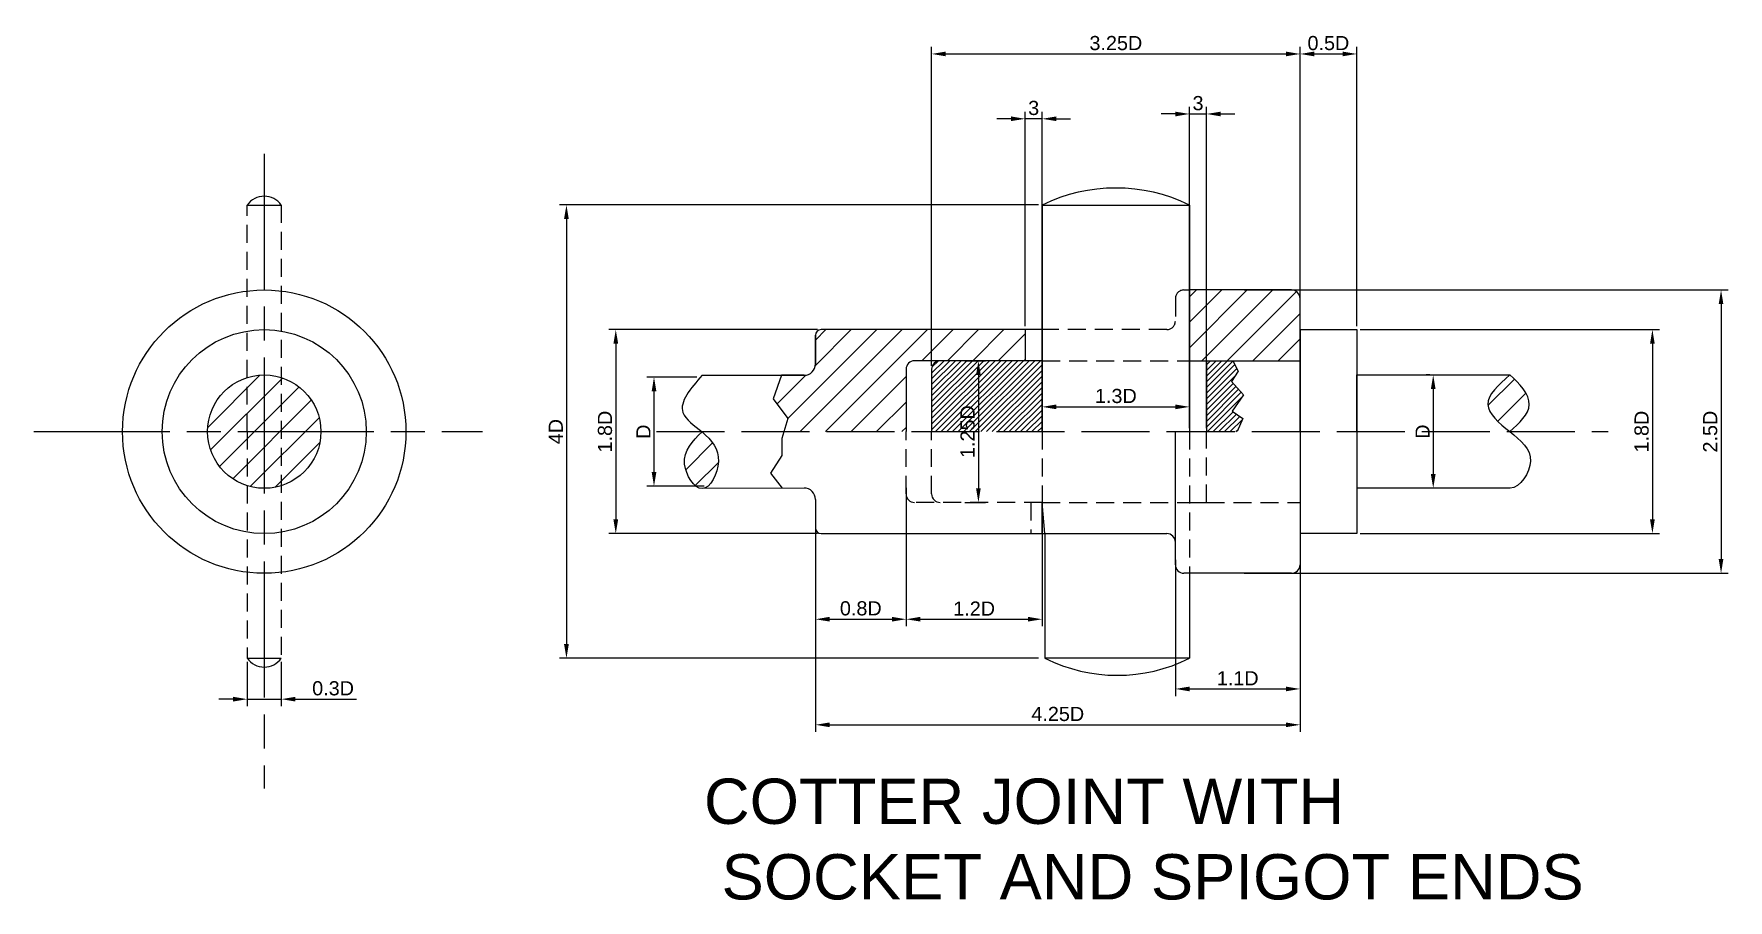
# Model space of a CAD drawing. Header units: millimetres. Extents: x 986 to 1285, y 1999 to 2152.
import ezdxf

# ---------------------------------------------------------------- set-up
doc = ezdxf.new("R2010")
doc.units = ezdxf.units.MM
for name, pattern in [('ACAD_ISO02W100', [15, 12, -3]), ('ACAD_ISO08W100', [36, 24, -3, 6, -3]), ('HIDDEN2', [4.7625, 3.175, -1.5875])]:
    doc.linetypes.add(name, pattern=pattern)
doc.styles.get("Standard").update_dxf_attribs({"font": 'arial.ttf'})
doc.dimstyles.new('ISO-25', dxfattribs={"dimtxt": 2.5, "dimasz": 2.5, "dimexe": 1.25, "dimexo": 0.625, "dimtad": 1, "dimtxsty": 'Standard', "dimcen": 2.5, "dimadec": 0, "dimazin": 0, "dimtfac": 1, "dimtmove": 0, "dimatfit": 3, "dimfxl": 1, "dimarcsym": 0})

# ---------------------------------------------------------------- blocks, each defined once
blk = doc.blocks.new('*D2')
at = {"color": 0, "linetype": 'ACAD_ISO08W100', "lineweight": -2, "transparency": 16777216}
for p, q in [((1023.66, 2041.47), (1023.66, 2033.63)), ((1029.66, 2041.47), (1029.66, 2033.63)), ((1021.16, 2034.88), (1018.66, 2034.88)), ((1023.66, 2034.88), (1029.66, 2034.88)), ((1032.16, 2034.88), (1042.95, 2034.88))]:
    blk.add_line(p, q, dxfattribs=at)
at = {"color": 0, "linetype": 'ACAD_ISO08W100', "transparency": 16777216}
for points in [[(1021.16, 2035.3), (1021.16, 2034.47), (1023.66, 2034.88)], [(1032.16, 2035.3), (1032.16, 2034.47), (1029.66, 2034.88)]]:
    blk.add_solid(points, dxfattribs=at)
at = {"layer": 'Defpoints', "color": 0, "linetype": 'ACAD_ISO08W100', "transparency": 16777216}
for p in [(1023.66, 2042.1), (1029.66, 2042.1), (1029.66, 2034.88)]:
    blk.add_point(p, dxfattribs=at)
at = {"color": 0, "linetype": 'ACAD_ISO08W100', "transparency": 16777216, "insert": (1038.8, 2036.79), "char_height": 2.5, "attachment_point": 5}
blk.add_mtext('0.3D', dxfattribs=at)
blk = doc.blocks.new('*D3')
at = {"color": 0, "lineweight": -2, "transparency": 16777216}
for p, q in [((1163.28, 2122.1), (1078.72, 2122.1)), ((1079.97, 2119.6), (1079.97, 2044.6)), ((1163.28, 2042.1), (1078.72, 2042.1))]:
    blk.add_line(p, q, dxfattribs=at)
at = {"color": 0, "transparency": 16777216}
for points in [[(1079.55, 2119.6), (1080.39, 2119.6), (1079.97, 2122.1)], [(1079.55, 2044.6), (1080.39, 2044.6), (1079.97, 2042.1)]]:
    blk.add_solid(points, dxfattribs=at)
at = {"layer": 'Defpoints', "color": 0, "transparency": 16777216}
for p in [(1163.91, 2122.1), (1079.97, 2042.1), (1163.91, 2042.1)]:
    blk.add_point(p, dxfattribs=at)
at = {"color": 0, "transparency": 16777216, "insert": (1078.09, 2082.1), "char_height": 2.5, "attachment_point": 5, "rotation": 90}
blk.add_mtext('4D', dxfattribs=at)
blk = doc.blocks.new('*D4')
at = {"color": 0, "lineweight": -2, "transparency": 16777216}
for p, q in [((1124.28, 2100.1), (1087.43, 2100.1)), ((1088.68, 2097.6), (1088.68, 2066.6)), ((1124.28, 2064.1), (1087.43, 2064.1))]:
    blk.add_line(p, q, dxfattribs=at)
at = {"color": 0, "transparency": 16777216}
for points in [[(1088.26, 2097.6), (1089.1, 2097.6), (1088.68, 2100.1)], [(1088.26, 2066.6), (1089.1, 2066.6), (1088.68, 2064.1)]]:
    blk.add_solid(points, dxfattribs=at)
at = {"layer": 'Defpoints', "color": 0, "transparency": 16777216}
for p in [(1124.91, 2100.1), (1088.68, 2064.1), (1124.91, 2064.1)]:
    blk.add_point(p, dxfattribs=at)
at = {"color": 0, "transparency": 16777216, "insert": (1086.78, 2082.1), "char_height": 2.5, "attachment_point": 5, "rotation": 90}
blk.add_mtext('1.8D', dxfattribs=at)
blk = doc.blocks.new('*D5')
at = {"color": 0, "lineweight": -2, "transparency": 16777216}
for p, q in [((1103, 2091.72), (1094.17, 2091.72)), ((1095.42, 2089.22), (1095.42, 2074.97)), ((1104.29, 2072.47), (1094.17, 2072.47))]:
    blk.add_line(p, q, dxfattribs=at)
at = {"color": 0, "transparency": 16777216}
for points in [[(1095.01, 2089.22), (1095.84, 2089.22), (1095.42, 2091.72)], [(1095.01, 2074.97), (1095.84, 2074.97), (1095.42, 2072.47)]]:
    blk.add_solid(points, dxfattribs=at)
at = {"layer": 'Defpoints', "color": 0, "transparency": 16777216}
for p in [(1103.63, 2091.72), (1095.42, 2072.47), (1104.92, 2072.47)]:
    blk.add_point(p, dxfattribs=at)
at = {"color": 0, "transparency": 16777216, "insert": (1093.55, 2082.09), "char_height": 2.5, "attachment_point": 5, "rotation": 90}
blk.add_mtext('D', dxfattribs=at)
blk = doc.blocks.new('*D6')
at = {"color": 0, "lineweight": -2, "transparency": 16777216}
for p, q in [((1150.28, 2094.6), (1153.91, 2094.6)), ((1152.66, 2092.1), (1152.66, 2072.1)), ((1150.28, 2069.6), (1153.91, 2069.6))]:
    blk.add_line(p, q, dxfattribs=at)
at = {"color": 0, "transparency": 16777216}
for points in [[(1152.24, 2092.1), (1153.07, 2092.1), (1152.66, 2094.6)], [(1152.24, 2072.1), (1153.07, 2072.1), (1152.66, 2069.6)]]:
    blk.add_solid(points, dxfattribs=at)
at = {"layer": 'Defpoints', "color": 0, "transparency": 16777216}
for p in [(1149.66, 2094.6), (1149.66, 2069.6), (1152.66, 2069.6)]:
    blk.add_point(p, dxfattribs=at)
at = {"color": 0, "transparency": 16777216, "insert": (1150.76, 2082.1), "char_height": 2.5, "attachment_point": 5, "rotation": 90}
blk.add_mtext('1.25D', dxfattribs=at)
blk = doc.blocks.new('*D7')
at = {"color": 0, "lineweight": -2, "transparency": 16777216}
for p, q in [((1139.91, 2072.2), (1139.91, 2047.74)), ((1163.91, 2072.2), (1163.91, 2047.74)), ((1142.41, 2048.99), (1161.41, 2048.99))]:
    blk.add_line(p, q, dxfattribs=at)
at = {"color": 0, "transparency": 16777216}
for points in [[(1142.41, 2049.41), (1142.41, 2048.58), (1139.91, 2048.99)], [(1161.41, 2049.41), (1161.41, 2048.58), (1163.91, 2048.99)]]:
    blk.add_solid(points, dxfattribs=at)
at = {"layer": 'Defpoints', "color": 0, "transparency": 16777216}
for p in [(1139.91, 2072.82), (1163.91, 2072.82), (1163.91, 2048.99)]:
    blk.add_point(p, dxfattribs=at)
at = {"color": 0, "transparency": 16777216, "insert": (1151.91, 2050.87), "char_height": 2.5, "attachment_point": 5}
blk.add_mtext('1.2D', dxfattribs=at)
blk = doc.blocks.new('*D8')
at = {"color": 0, "lineweight": -2, "transparency": 16777216}
for p, q in [((1123.91, 2066.99), (1123.91, 2047.74)), ((1139.91, 2066.99), (1139.91, 2047.74)), ((1126.41, 2048.99), (1137.41, 2048.99))]:
    blk.add_line(p, q, dxfattribs=at)
at = {"color": 0, "transparency": 16777216}
for points in [[(1126.41, 2049.41), (1126.41, 2048.58), (1123.91, 2048.99)], [(1137.41, 2049.41), (1137.41, 2048.58), (1139.91, 2048.99)]]:
    blk.add_solid(points, dxfattribs=at)
at = {"layer": 'Defpoints', "color": 0, "transparency": 16777216}
for p in [(1123.91, 2067.62), (1139.91, 2067.62), (1139.91, 2048.99)]:
    blk.add_point(p, dxfattribs=at)
at = {"color": 0, "transparency": 16777216, "insert": (1131.91, 2050.9), "char_height": 2.5, "attachment_point": 5}
blk.add_mtext('0.8D', dxfattribs=at)
blk = doc.blocks.new('*D9')
at = {"color": 0, "lineweight": -2, "transparency": 16777216}
for p, q in [((1123.91, 2066.99), (1123.91, 2029.11)), ((1209.41, 2066.99), (1209.41, 2029.11)), ((1126.41, 2030.36), (1206.91, 2030.36))]:
    blk.add_line(p, q, dxfattribs=at)
at = {"color": 0, "transparency": 16777216}
for points in [[(1126.41, 2030.77), (1126.41, 2029.94), (1123.91, 2030.36)], [(1206.91, 2030.77), (1206.91, 2029.94), (1209.41, 2030.36)]]:
    blk.add_solid(points, dxfattribs=at)
at = {"layer": 'Defpoints', "color": 0, "transparency": 16777216}
for p in [(1123.91, 2067.62), (1209.41, 2067.62), (1209.41, 2030.36)]:
    blk.add_point(p, dxfattribs=at)
at = {"color": 0, "transparency": 16777216, "insert": (1166.66, 2032.26), "char_height": 2.5, "attachment_point": 5}
blk.add_mtext('4.25D', dxfattribs=at)
blk = doc.blocks.new('*D10')
at = {"color": 0, "lineweight": -2, "transparency": 16777216}
for p, q in [((1187.41, 2059.47), (1187.41, 2035.44)), ((1209.41, 2059.47), (1209.41, 2035.44)), ((1189.91, 2036.69), (1206.91, 2036.69))]:
    blk.add_line(p, q, dxfattribs=at)
at = {"color": 0, "transparency": 16777216}
for points in [[(1189.91, 2037.1), (1189.91, 2036.27), (1187.41, 2036.69)], [(1206.91, 2037.1), (1206.91, 2036.27), (1209.41, 2036.69)]]:
    blk.add_solid(points, dxfattribs=at)
at = {"layer": 'Defpoints', "color": 0, "transparency": 16777216}
for p in [(1187.41, 2060.1), (1209.41, 2060.1), (1209.41, 2036.69)]:
    blk.add_point(p, dxfattribs=at)
at = {"color": 0, "transparency": 16777216, "insert": (1198.41, 2038.57), "char_height": 2.5, "attachment_point": 5}
blk.add_mtext('1.1D', dxfattribs=at)
blk = doc.blocks.new('*D11')
at = {"color": 0, "lineweight": -2, "transparency": 16777216}
for p, q in [((1232.28, 2092.1), (1231.66, 2092.1)), ((1232.91, 2089.6), (1232.91, 2074.6)), ((1232.28, 2072.1), (1231.66, 2072.1))]:
    blk.add_line(p, q, dxfattribs=at)
at = {"color": 0, "transparency": 16777216}
for points in [[(1232.49, 2089.6), (1233.32, 2089.6), (1232.91, 2092.1)], [(1232.49, 2074.6), (1233.32, 2074.6), (1232.91, 2072.1)]]:
    blk.add_solid(points, dxfattribs=at)
at = {"layer": 'Defpoints', "color": 0, "transparency": 16777216}
for p in [(1232.91, 2092.1), (1232.91, 2072.1), (1232.91, 2072.1)]:
    blk.add_point(p, dxfattribs=at)
at = {"color": 0, "transparency": 16777216, "insert": (1231.03, 2082.1), "char_height": 2.5, "attachment_point": 5, "rotation": 90}
blk.add_mtext('D', dxfattribs=at)
blk = doc.blocks.new('*D12')
at = {"color": 0, "lineweight": -2, "transparency": 16777216}
for p, q in [((1163.91, 2087.72), (1163.91, 2085.22)), ((1189.91, 2087.72), (1189.91, 2085.22)), ((1166.41, 2086.47), (1187.41, 2086.47))]:
    blk.add_line(p, q, dxfattribs=at)
at = {"color": 0, "transparency": 16777216}
for points in [[(1166.41, 2086.89), (1166.41, 2086.06), (1163.91, 2086.47)], [(1187.41, 2086.89), (1187.41, 2086.06), (1189.91, 2086.47)]]:
    blk.add_solid(points, dxfattribs=at)
at = {"layer": 'Defpoints', "color": 0, "transparency": 16777216}
for p in [(1163.91, 2088.35), (1189.91, 2088.35), (1189.91, 2086.47)]:
    blk.add_point(p, dxfattribs=at)
at = {"color": 0, "transparency": 16777216, "insert": (1176.91, 2088.38), "char_height": 2.5, "attachment_point": 5}
blk.add_mtext('1.3D', dxfattribs=at)
blk = doc.blocks.new('*D14')
at = {"color": 0, "lineweight": -2, "transparency": 16777216}
for p, q in [((1220.03, 2100.1), (1272.83, 2100.1)), ((1271.58, 2097.6), (1271.58, 2066.6)), ((1220.03, 2064.1), (1272.83, 2064.1))]:
    blk.add_line(p, q, dxfattribs=at)
at = {"color": 0, "transparency": 16777216}
for points in [[(1271.16, 2097.6), (1271.99, 2097.6), (1271.58, 2100.1)], [(1271.16, 2066.6), (1271.99, 2066.6), (1271.58, 2064.1)]]:
    blk.add_solid(points, dxfattribs=at)
at = {"layer": 'Defpoints', "color": 0, "transparency": 16777216}
for p in [(1219.41, 2100.1), (1219.41, 2064.1), (1271.58, 2064.1)]:
    blk.add_point(p, dxfattribs=at)
at = {"color": 0, "transparency": 16777216, "insert": (1269.68, 2082.1), "char_height": 2.5, "attachment_point": 5, "rotation": 90}
blk.add_mtext('1.8D', dxfattribs=at)
blk = doc.blocks.new('*D15')
at = {"color": 0, "lineweight": -2, "transparency": 16777216}
for p, q in [((1199.53, 2107.1), (1284.94, 2107.1)), ((1283.69, 2104.6), (1283.69, 2059.6)), ((1199.53, 2057.1), (1284.94, 2057.1))]:
    blk.add_line(p, q, dxfattribs=at)
at = {"color": 0, "transparency": 16777216}
for points in [[(1283.27, 2104.6), (1284.1, 2104.6), (1283.69, 2107.1)], [(1283.27, 2059.6), (1284.1, 2059.6), (1283.69, 2057.1)]]:
    blk.add_solid(points, dxfattribs=at)
at = {"layer": 'Defpoints', "color": 0, "transparency": 16777216}
for p in [(1198.91, 2107.1), (1198.91, 2057.1), (1283.69, 2057.1)]:
    blk.add_point(p, dxfattribs=at)
at = {"color": 0, "transparency": 16777216, "insert": (1281.78, 2082.1), "char_height": 2.5, "attachment_point": 5, "rotation": 90}
blk.add_mtext('2.5D', dxfattribs=at)
blk = doc.blocks.new('*D16')
at = {"color": 0, "lineweight": -2, "transparency": 16777216}
for p, q in [((1187.41, 2138.16), (1184.91, 2138.16)), ((1189.91, 2082.72), (1189.91, 2139.41)), ((1189.91, 2138.16), (1192.91, 2138.16)), ((1192.91, 2082.72), (1192.91, 2139.41)), ((1195.41, 2138.16), (1197.91, 2138.16))]:
    blk.add_line(p, q, dxfattribs=at)
at = {"color": 0, "transparency": 16777216}
for points in [[(1187.41, 2138.57), (1187.41, 2137.74), (1189.91, 2138.16)], [(1195.41, 2138.57), (1195.41, 2137.74), (1192.91, 2138.16)]]:
    blk.add_solid(points, dxfattribs=at)
at = {"layer": 'Defpoints', "color": 0, "transparency": 16777216}
for p in [(1192.91, 2138.16), (1189.91, 2082.1), (1192.91, 2082.1)]:
    blk.add_point(p, dxfattribs=at)
at = {"color": 0, "transparency": 16777216, "insert": (1191.41, 2140.06), "char_height": 2.5, "attachment_point": 5}
blk.add_mtext('3', dxfattribs=at)
blk = doc.blocks.new('*D17')
at = {"color": 0, "lineweight": -2, "transparency": 16777216}
for p, q in [((1160.91, 2100.72), (1160.91, 2138.56)), ((1163.91, 2100.72), (1163.91, 2138.56)), ((1158.41, 2137.31), (1155.91, 2137.31)), ((1163.91, 2137.31), (1160.91, 2137.31)), ((1166.41, 2137.31), (1168.91, 2137.31))]:
    blk.add_line(p, q, dxfattribs=at)
at = {"color": 0, "transparency": 16777216}
for points in [[(1158.41, 2137.73), (1158.41, 2136.9), (1160.91, 2137.31)], [(1166.41, 2137.73), (1166.41, 2136.9), (1163.91, 2137.31)]]:
    blk.add_solid(points, dxfattribs=at)
at = {"layer": 'Defpoints', "color": 0, "transparency": 16777216}
for p in [(1160.91, 2137.31), (1160.91, 2100.1), (1163.91, 2100.1)]:
    blk.add_point(p, dxfattribs=at)
at = {"color": 0, "transparency": 16777216, "insert": (1162.41, 2139.21), "char_height": 2.5, "attachment_point": 5}
blk.add_mtext('3', dxfattribs=at)
blk = doc.blocks.new('*D18')
at = {"color": 0, "lineweight": -2, "transparency": 16777216}
for p, q in [((1144.41, 2093.72), (1144.41, 2150)), ((1209.41, 2095.22), (1209.41, 2150)), ((1146.91, 2148.75), (1206.91, 2148.75))]:
    blk.add_line(p, q, dxfattribs=at)
at = {"color": 0, "transparency": 16777216}
for points in [[(1146.91, 2149.17), (1146.91, 2148.34), (1144.41, 2148.75)], [(1206.91, 2149.17), (1206.91, 2148.34), (1209.41, 2148.75)]]:
    blk.add_solid(points, dxfattribs=at)
at = {"layer": 'Defpoints', "color": 0, "transparency": 16777216}
for p in [(1209.41, 2148.75), (1144.41, 2093.1), (1209.41, 2094.6)]:
    blk.add_point(p, dxfattribs=at)
at = {"color": 0, "transparency": 16777216, "insert": (1176.91, 2150.66), "char_height": 2.5, "attachment_point": 5}
blk.add_mtext('3.25D', dxfattribs=at)
blk = doc.blocks.new('*D19')
at = {"color": 0, "lineweight": -2, "transparency": 16777216}
for p, q in [((1209.41, 2100.72), (1209.41, 2150)), ((1219.41, 2100.72), (1219.41, 2150)), ((1211.91, 2148.75), (1216.91, 2148.75))]:
    blk.add_line(p, q, dxfattribs=at)
at = {"color": 0, "transparency": 16777216}
for points in [[(1211.91, 2149.17), (1211.91, 2148.34), (1209.41, 2148.75)], [(1216.91, 2149.17), (1216.91, 2148.34), (1219.41, 2148.75)]]:
    blk.add_solid(points, dxfattribs=at)
at = {"layer": 'Defpoints', "color": 0, "transparency": 16777216}
for p in [(1219.41, 2148.75), (1209.41, 2100.1), (1219.41, 2100.1)]:
    blk.add_point(p, dxfattribs=at)
at = {"color": 0, "transparency": 16777216, "insert": (1214.41, 2150.66), "char_height": 2.5, "attachment_point": 5}
blk.add_mtext('0.5D', dxfattribs=at)

msp = doc.modelspace()

# ---------------------------------------------------------------- hatches: boundary and pattern name
h = msp.add_hatch()
h.set_pattern_fill('ANSI31', color=256)
edge = h.paths.add_edge_path()
edge.add_spline(control_points=[(1103.949, 2072.043), (1105.389, 2072.109), (1108.118, 2077.596), (1105.586, 2080.621), (1103.908, 2082.041)], knot_values=[12.2055471, 12.2055471, 12.2055471, 12.2055471, 17.7341575, 23.7051782, 23.7051782, 23.7051782, 23.7051782], degree=3, periodic=0)
edge.add_spline(control_points=[(1103.908, 2082.041), (1102.256, 2080.511), (1099.207, 2077.304), (1102.536, 2072.001), (1103.935, 2072.042), (1103.949, 2072.043)], knot_values=[23.7051782, 23.7051782, 23.7051782, 23.7051782, 30.1614, 35.4738138, 35.5256525, 35.5256525, 35.5256525, 35.5256525], degree=3, periodic=0)
edge = h.paths.add_edge_path()
edge.add_spline(control_points=[(1246.408, 2082.096), (1248.099, 2083.626), (1251.591, 2086.785), (1248.127, 2090.705), (1246.408, 2092.096)], knot_values=[0, 0, 0, 0, 5.8806812, 12.1427533, 12.1427533, 12.1427533, 12.1427533], degree=3, periodic=0)
edge.add_spline(control_points=[(1246.408, 2092.096), (1244.43, 2090.358), (1240.572, 2086.968), (1244.551, 2083.615), (1246.408, 2082.096)], knot_values=[0, 0, 0, 0, 6.4886433, 12.6526427, 12.6526427, 12.6526427, 12.6526427], degree=3, periodic=0)
h.paths.add_polyline_path([(1141.408, 2094.596), (1160.908, 2094.596), (1160.908, 2100.096), (1144.408, 2100.096), (1124.908, 2100.096, 0.4142136), (1123.908, 2099.096), (1123.908, 2094.041, -0.4142136), (1121.908, 2092.041), (1117.908, 2092.041), (1116.459, 2087.899), (1119.063, 2084.43), (1118.345, 2082.096), (1139.908, 2082.096), (1139.908, 2093.096, -0.4142136)])
h.paths.add_polyline_path([(1209.408, 2105.596, 0.4142136), (1207.908, 2107.096), (1189.908, 2107.096), (1189.908, 2094.596), (1192.908, 2094.596), (1209.408, 2094.596), (1209.408, 2100.096)])
h = msp.add_hatch()
h.set_pattern_fill('JIS_WOOD', color=256)
h.paths.add_polyline_path([(1163.908, 2094.596), (1145.908, 2094.596, 0.4142136), (1144.408, 2093.096), (1144.408, 2082.096), (1163.908, 2082.096)])
h.paths.add_polyline_path([(1197.319, 2090.928), (1198.481, 2092.799), (1197.577, 2094.596), (1192.908, 2094.596), (1192.908, 2082.096), (1198.287, 2082.096), (1199.312, 2084.419), (1197.448, 2085.704), (1199.449, 2088.606)])
h = msp.add_hatch()
h.set_pattern_fill('ANSI31', color=256)
h.set_pattern_definition([(45, (-2.0114, 0), (-2.245064, 2.245064), [])])
h.paths.add_polyline_path([(1023.655, 2091.635, 0.3275382), (1016.655, 2082.096, 0.3275382), (1023.655, 2072.557), (1023.655, 2082.096)])
h.paths.add_polyline_path([(1026.655, 2092.096, 0.0763208), (1023.655, 2091.635), (1023.655, 2082.096), (1023.655, 2072.557, 0.0763208), (1026.655, 2072.096)])
h.paths.add_polyline_path([(1029.655, 2091.635, 0.0763208), (1026.655, 2092.096), (1026.655, 2072.096, 0.0763208), (1029.655, 2072.557)])
h.paths.add_polyline_path([(1029.655, 2091.635), (1029.655, 2072.557, 0.3275382), (1036.655, 2082.096, 0.3275382)])

# ---------------------------------------------------------------- linework, layer by layer
at = {"linetype": 'ACAD_ISO08W100'}
for p, q in [((1026.655, 2131.154), (1026.655, 2019.112)), ((986.01, 2082.096), (1065.187, 2082.096))]:
    msp.add_line(p, q, dxfattribs=at)
at = {"linetype": 'HIDDEN2'}
for p, q in [((1023.655, 2082.096), (1023.655, 2122.096)), ((1029.655, 2122.096), (1029.655, 2042.096)), ((1187.408, 2105.596), (1187.408, 2101.596)), ((1188.908, 2107.096), (1189.908, 2107.096)), ((1185.908, 2100.096), (1163.908, 2100.096)), ((1163.908, 2094.596), (1189.908, 2094.596)), ((1023.655, 2082.096), (1023.655, 2042.096)), ((1139.908, 2071.096), (1139.908, 2082.096)), ((1144.408, 2071.096), (1144.408, 2082.096)), ((1163.908, 2082.096), (1163.908, 2069.596)), ((1189.908, 2082.096), (1189.908, 2057.096)), ((1192.908, 2069.596), (1192.908, 2082.096)), ((1163.908, 2069.596), (1141.408, 2069.596)), ((1161.908, 2069.596), (1161.908, 2064.096)), ((1163.908, 2069.596), (1189.908, 2069.596)), ((1192.908, 2069.596), (1209.408, 2069.596))]:
    msp.add_line(p, q, dxfattribs=at)
for p, q in [((1023.655, 2122.096), (1029.655, 2122.096)), ((1163.908, 2082.096), (1163.908, 2122.096)), ((1163.908, 2122.096), (1163.908, 2082.096)), ((1163.908, 2122.096), (1189.908, 2122.096)), ((1189.908, 2122.096), (1189.908, 2082.096)), ((1207.908, 2107.096), (1189.908, 2107.096)), ((1209.408, 2082.096), (1209.408, 2105.596)), ((1123.908, 2094.041), (1123.908, 2099.096)), ((1123.908, 2099.096), (1123.908, 2094.041)), ((1163.908, 2100.096), (1124.908, 2100.096)), ((1163.908, 2100.096), (1160.908, 2100.096)), ((1160.908, 2100.096), (1160.908, 2094.596)), ((1163.908, 2082.096), (1163.908, 2100.096)), ((1209.408, 2100.096), (1209.408, 2082.096)), ((1209.408, 2082.096), (1209.408, 2100.096)), ((1209.408, 2100.096), (1219.408, 2100.096)), ((1219.408, 2100.096), (1219.408, 2064.096)), ((1139.908, 2093.096), (1139.908, 2082.096)), ((1163.908, 2094.596), (1141.408, 2094.596)), ((1144.408, 2093.096), (1144.408, 2082.096)), ((1163.908, 2082.096), (1163.908, 2094.596)), ((1189.908, 2094.596), (1192.908, 2094.596)), ((1192.908, 2094.596), (1192.908, 2082.096)), ((1192.908, 2094.596), (1209.408, 2094.596)), ((1198.481, 2092.799), (1197.319, 2090.928)), ((1197.577, 2094.596), (1198.481, 2092.799)), ((1103.908, 2092.041), (1121.908, 2092.041)), ((1117.908, 2092.041), (1116.459, 2087.899)), ((1121.908, 2092.041), (1117.908, 2092.041)), ((1117.908, 2092.041), (1117.908, 2092.041)), ((1197.319, 2090.928), (1199.449, 2088.606)), ((1219.408, 2082.096), (1219.408, 2092.096)), ((1219.408, 2092.096), (1246.408, 2092.096)), ((1116.459, 2087.899), (1119.063, 2084.43)), ((1199.449, 2088.606), (1197.448, 2085.704)), ((1119.063, 2084.43), (1117.968, 2080.869)), ((1197.448, 2085.704), (1199.312, 2084.419)), ((1199.312, 2084.419), (1198.287, 2082.096)), ((1117.968, 2080.869), (1117.985, 2077.874)), ((1187.408, 2060.096), (1187.408, 2082.096)), ((1209.408, 2082.096), (1209.408, 2058.596)), ((1117.985, 2077.874), (1115.977, 2074.796)), ((1115.977, 2074.796), (1118.016, 2072.119)), ((1121.897, 2072.14), (1103.949, 2072.043)), ((1246.408, 2072.096), (1219.408, 2072.096)), ((1123.908, 2070.14), (1123.908, 2065.096)), ((1163.908, 2069.596), (1161.908, 2069.596)), ((1163.908, 2064.096), (1163.908, 2069.596)), ((1164.408, 2064.096), (1163.908, 2069.596)), ((1189.908, 2069.596), (1192.908, 2069.596)), ((1124.908, 2064.096), (1163.908, 2064.096)), ((1139.908, 2064.096), (1163.908, 2064.096)), ((1144.408, 2064.096), (1168.408, 2064.096)), ((1163.908, 2064.096), (1185.908, 2064.096)), ((1163.908, 2064.096), (1164.908, 2064.096)), ((1163.908, 2064.096), (1164.408, 2064.096)), ((1163.908, 2064.096), (1164.408, 2064.096)), ((1164.408, 2064.096), (1164.408, 2042.096)), ((1187.408, 2058.596), (1187.408, 2062.596)), ((1219.408, 2064.096), (1209.408, 2064.096)), ((1189.908, 2057.096), (1188.908, 2057.096)), ((1207.908, 2057.096), (1189.908, 2057.096)), ((1189.908, 2057.096), (1189.908, 2042.096)), ((1023.655, 2042.096), (1029.655, 2042.096)), ((1189.908, 2042.096), (1164.408, 2042.096)), ((1176.908, 2039.096), (1177.408, 2039.096))]:
    msp.add_line(p, q)
at = {"linetype": 'ACAD_ISO02W100'}
msp.add_line((1095.874, 2082.096), (1263.795, 2082.096), dxfattribs=at)
for radius in [25, 18, 10]:
    msp.add_circle((1026.655, 2082.096), radius)
for centre, radius, start, end in [((1026.655, 2119.944), 3.692, 35.65412, 144.34588), ((1176.908, 2095.429), 29.667, 64.01077, 115.98923), ((1207.908, 2105.596), 1.5, 0, 90), ((1124.908, 2099.096), 1, 90, 180), ((1121.908, 2094.041), 2, 270, 0), ((1141.408, 2093.096), 1.5, 90, 180), ((1145.908, 2093.096), 1.5, 90, 180), ((1121.908, 2070.14), 2, 0, 90.30972), ((1141.408, 2071.096), 1.5, 180, 270), ((1145.908, 2071.096), 1.5, 180, 270), ((1124.908, 2065.096), 1, 180, 270), ((1185.908, 2062.596), 1.5, 0, 90), ((1188.908, 2058.596), 1.5, 180, 270), ((1207.908, 2058.596), 1.5, 270, 0), ((1026.655, 2044.248), 3.692, 215.65412, 324.34588), ((1177.158, 2067.679), 28.584, 243.50965, 296.49035)]:
    msp.add_arc(centre, radius, start, end)
at = {"linetype": 'HIDDEN2'}
for centre, start, end in [((1188.908, 2105.596), 90, 180), ((1185.908, 2101.596), 270, 0)]:
    msp.add_arc(centre, 1.5, start, end, dxfattribs=at)
for points, knots in [([(1103.908, 2092.041), (1101.879, 2089.702), (1098.529, 2085.84), (1104.526, 2081.888), (1108.13, 2077.582), (1104.093, 2069.52), (1099.207, 2077.304), (1102.256, 2080.511), (1103.908, 2082.041)], [0, 0, 0, 0, 7.3928537, 12.2055471, 18.1765679, 23.7570169, 29.0694308, 35.5256525, 35.5256525, 35.5256525, 35.5256525]), ([(1246.408, 2092.096), (1244.43, 2090.358), (1240.572, 2086.968), (1246.553, 2081.928), (1251.861, 2077.731), (1248.262, 2072.168), (1246.499, 2072.097)], [0, 0, 0, 0, 6.4886433, 12.652699, 19.0173773, 24.9528386, 24.9528386, 24.9528386, 24.9528386]), ([(1246.408, 2082.096), (1248.099, 2083.626), (1251.591, 2086.785), (1248.127, 2090.705), (1246.408, 2092.096)], [0, 0, 0, 0, 5.8806812, 12.1427533, 12.1427533, 12.1427533, 12.1427533])]:
    msp.add_open_spline(points, degree=3, knots=knots)

# ---------------------------------------------------------------- texts
at = {"insert": (1104.235, 2020.868), "char_height": 8, "attachment_point": 1}
msp.add_mtext_dynamic_manual_height_columns('COTTER JOINT WITH\\P SOCKET AND SPIGOT ENDS\\P ', width=181.40208, gutter_width=12.5, heights=[0], dxfattribs=at)

# ---------------------------------------------------------------- dimensions: what is measured, and where the dimension line sits
for base, p1, p2, text, picture, middle in [((1209.408, 2148.754), (1144.408, 2093.096), (1209.408, 2094.596), '3.25D', '*D18', (1176.908, 2150.656)), ((1219.408, 2148.754), (1209.408, 2100.096), (1219.408, 2100.096), '0.5D', '*D19', (1214.408, 2150.655)), ((1192.908, 2138.156), (1189.908, 2082.096), (1192.908, 2082.096), '3', '*D16', (1191.408, 2140.059)), ((1189.908, 2086.474), (1163.908, 2088.346), (1189.908, 2088.346), '1.3D', '*D12', (1176.908, 2088.376)), ((1163.908, 2048.994), (1139.908, 2072.82), (1163.908, 2072.82), '1.2D', '*D7', (1151.908, 2050.875)), ((1139.908, 2048.994), (1123.908, 2067.618), (1139.908, 2067.618), '0.8D', '*D8', (1131.908, 2050.896)), ((1209.408, 2030.355), (1123.908, 2067.618), (1209.408, 2067.618), '4.25D', '*D9', (1166.658, 2032.257)), ((1209.408, 2036.687), (1187.408, 2060.096), (1209.408, 2060.096), '1.1D', '*D10', (1198.408, 2038.568))]:
    dim = msp.add_linear_dim(base=base, p1=p1, p2=p2, text=text, dimstyle='ISO-25')
    dim.commit()
    dim.dimension.update_dxf_attribs({"geometry": picture, "text_midpoint": middle})
dim = msp.add_linear_dim(base=(1160.908, 2137.312), p1=(1163.908, 2100.096), p2=(1160.908, 2100.096), dimstyle='ISO-25')
dim.commit()
dim.dimension.update_dxf_attribs({"geometry": '*D17', "text_midpoint": (1162.408, 2139.214)})
for base, p1, p2, text, picture, middle in [((1079.969, 2042.096), (1163.908, 2122.096), (1163.908, 2042.096), '4D', '*D3', (1078.094, 2082.096)), ((1283.686, 2057.096), (1198.908, 2107.096), (1198.908, 2057.096), '2.5D', '*D15', (1281.784, 2082.096)), ((1088.68, 2064.096), (1124.908, 2100.096), (1124.908, 2064.096), '1.8D', '*D4', (1086.778, 2082.096)), ((1271.577, 2064.096), (1219.408, 2100.096), (1219.408, 2064.096), '1.8D', '*D14', (1269.675, 2082.096)), ((1152.658, 2069.596), (1149.655, 2094.596), (1149.655, 2069.596), '1.25D', '*D6', (1150.757, 2082.096)), ((1095.424, 2072.466), (1103.626, 2091.716), (1104.918, 2072.466), 'D', '*D5', (1093.549, 2082.091)), ((1232.908, 2072.096), (1232.908, 2092.096), (1232.908, 2072.096), 'D', '*D11', (1231.033, 2082.096))]:
    dim = msp.add_linear_dim(base=base, p1=p1, p2=p2, angle=90, text=text, dimstyle='ISO-25')
    dim.commit()
    dim.dimension.update_dxf_attribs({"geometry": picture, "text_midpoint": middle})
at = {"linetype": 'ACAD_ISO08W100'}
dim = msp.add_linear_dim(base=(1029.655, 2034.884), p1=(1023.655, 2042.096), p2=(1029.655, 2042.096), text='0.3D', dimstyle='ISO-25', dxfattribs=at)
dim.commit()
dim.dimension.update_dxf_attribs({"geometry": '*D2', "text_midpoint": (1038.803, 2036.786)})

doc.saveas('drawing.dxf')
